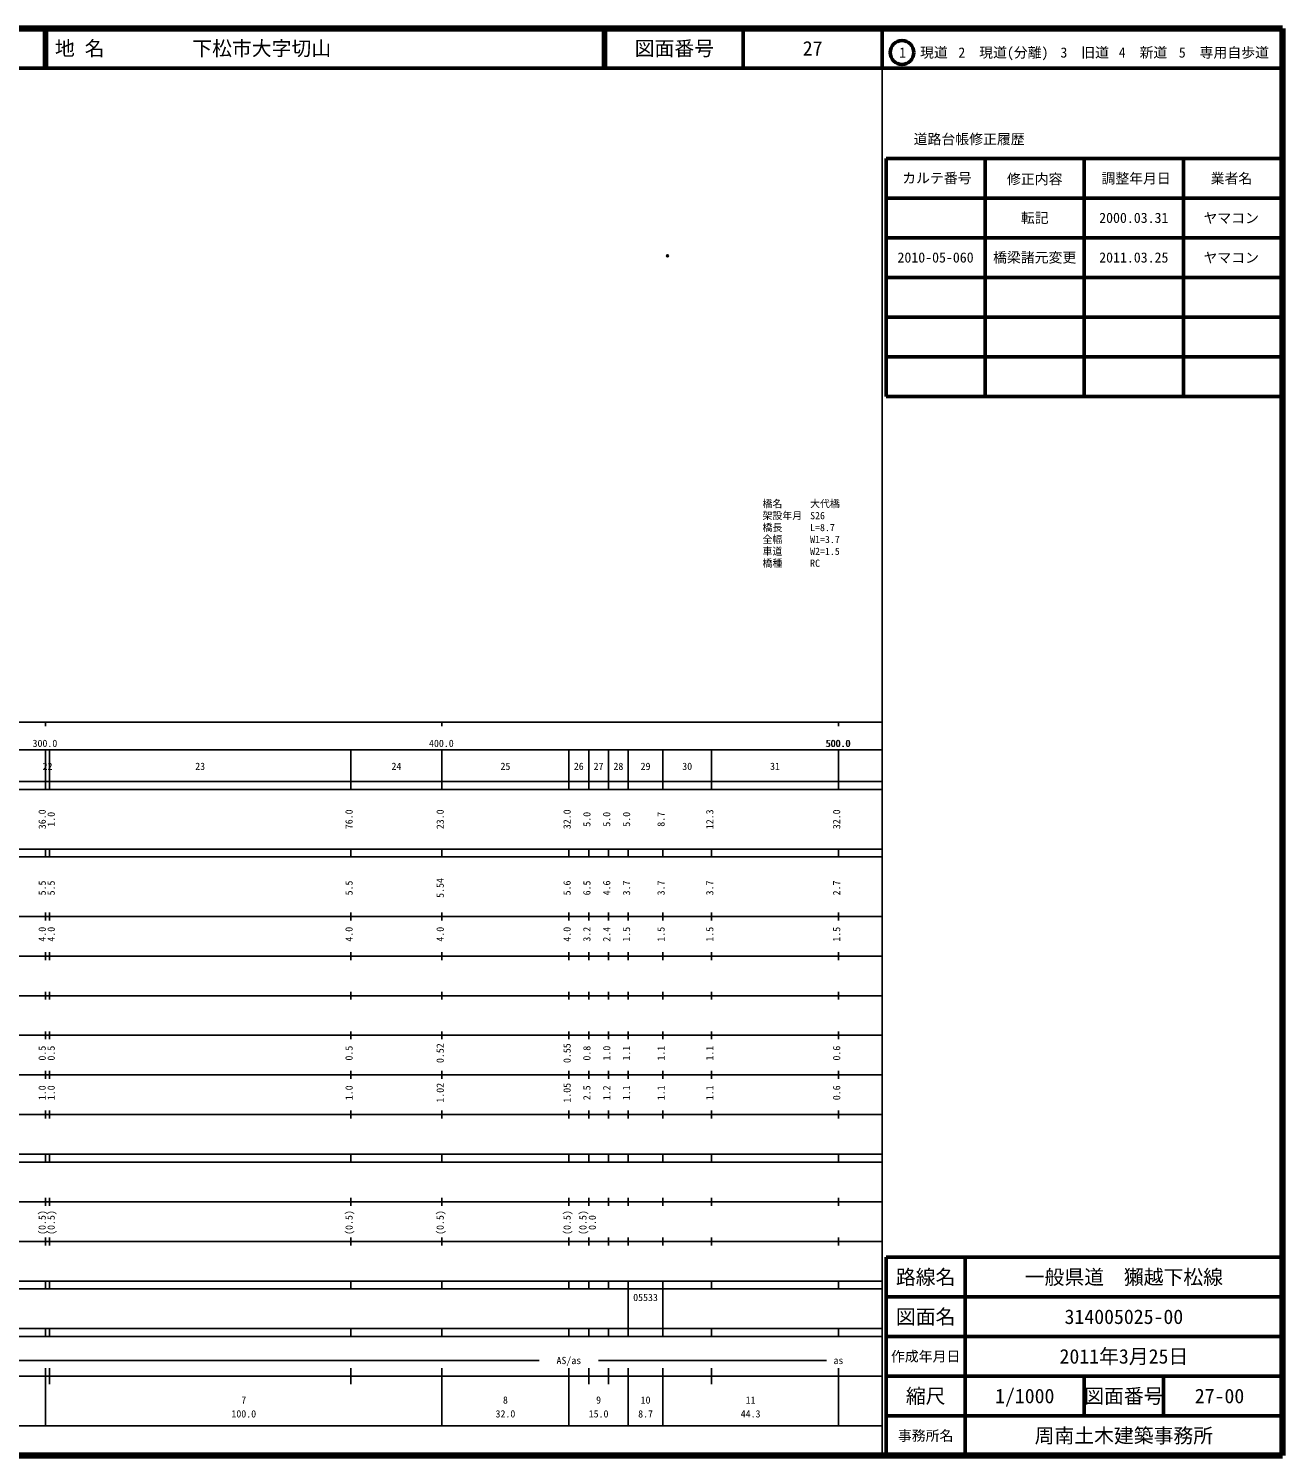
# Model space of a CAD drawing. Units: millimetres on the paper, with parts at other scales. Extents: x 40 to 680, y 20 to 380.
# Drawn here: x 363.7 to 680, y 20 to 380 of the extents above; entities that cross this region are included whole.
import ezdxf
from ezdxf.enums import TextEntityAlignment as Align

# ---------------------------------------------------------------- set-up
doc = ezdxf.new("R2010")
doc.units = ezdxf.units.MM
doc.header["$PDMODE"] = 32
doc.header["$PDSIZE"] = 0.5
for name, color, linetype in [('M-OTRS', 6, 'Continuous'), ('M-STR-HTXT', 7, 'Continuous'), ('M-TTL-TXT', 7, 'Continuous')]:
    doc.layers.add(name, color=color, linetype=linetype)
for name, color, linetype, lineweight in [('M-TTL', 2, 'Continuous', 140), ('M-TTL-BAND', 7, 'Continuous', 25), ('M-TTL-FRAM', 2, 'Continuous', 50), ('M-TTL-LINE', 7, 'Continuous', 50)]:
    doc.layers.add(name, color=color, linetype=linetype, lineweight=lineweight)
doc.styles.add('ＭＳ ゴシック', font='')
doc.styles.get('ＭＳ ゴシック').set_extended_font_data('MS Gothic')

msp = doc.modelspace()

# ---------------------------------------------------------------- linework, layer by layer
at = {"layer": 'M-OTRS'}
msp.add_point((524.889, 322.631), dxfattribs=at)
at = {"layer": 'M-TTL'}
for p, q in [((680, 380), (40, 380)), ((680, 20), (680, 380)), ((40, 20), (680, 20))]:
    msp.add_line(p, q, dxfattribs=at)
at = {"layer": 'M-TTL-BAND'}
for p, q in [((579, 20), (579, 370)), ((40, 205), (579, 205)), ((368, 205), (368, 204)), ((468, 205), (468, 204)), ((568, 205), (568, 204)), ((68, 198), (579, 198)), ((368, 188), (368, 198)), ((369, 188), (369, 198)), ((445, 188), (445, 198)), ((468, 188), (468, 198)), ((500, 188), (500, 198)), ((505, 188), (505, 198)), ((510, 188), (510, 198)), ((515, 188), (515, 198)), ((523.7, 188), (523.7, 198)), ((536, 188), (536, 198)), ((568, 188), (568, 198)), ((40, 190), (579, 190)), ((40, 188), (579, 188)), ((40, 173), (579, 173)), ((368, 171), (368, 173)), ((369, 171), (369, 173)), ((445, 171), (445, 173)), ((468, 171), (468, 173)), ((500, 171), (500, 173)), ((505, 171), (505, 173)), ((510, 171), (510, 173)), ((515, 171), (515, 173)), ((523.7, 171), (523.7, 173)), ((536, 171), (536, 173)), ((568, 171), (568, 173)), ((40, 171), (579, 171)), ((40, 156), (579, 156)), ((368, 155), (368, 157)), ((369, 155), (369, 157)), ((445, 155), (445, 157)), ((468, 155), (468, 157)), ((500, 155), (500, 157)), ((505, 155), (505, 157)), ((510, 155), (510, 157)), ((515, 155), (515, 157)), ((523.7, 155), (523.7, 157)), ((536, 155), (536, 157)), ((568, 155), (568, 157)), ((46, 146), (579, 146)), ((368, 145), (368, 147)), ((369, 145), (369, 147)), ((445, 145), (445, 147)), ((468, 145), (468, 147)), ((500, 145), (500, 147)), ((505, 145), (505, 147)), ((510, 145), (510, 147)), ((515, 145), (515, 147)), ((523.7, 145), (523.7, 147)), ((536, 145), (536, 147)), ((568, 145), (568, 147)), ((368, 135), (368, 137)), ((369, 135), (369, 137)), ((445, 135), (445, 137)), ((468, 135), (468, 137)), ((500, 135), (500, 137)), ((505, 135), (505, 137)), ((510, 135), (510, 137)), ((515, 135), (515, 137)), ((523.7, 135), (523.7, 137)), ((536, 135), (536, 137)), ((568, 135), (568, 137)), ((52, 136), (579, 136)), ((46, 126), (579, 126)), ((368, 125), (368, 127)), ((369, 125), (369, 127)), ((445, 125), (445, 127)), ((468, 125), (468, 127)), ((500, 125), (500, 127)), ((505, 125), (505, 127)), ((510, 125), (510, 127)), ((515, 125), (515, 127)), ((523.7, 125), (523.7, 127)), ((536, 125), (536, 127)), ((568, 125), (568, 127)), ((52, 116), (579, 116)), ((368, 115), (368, 117)), ((369, 115), (369, 117)), ((445, 115), (445, 117)), ((468, 115), (468, 117)), ((500, 115), (500, 117)), ((505, 115), (505, 117)), ((510, 115), (510, 117)), ((515, 115), (515, 117)), ((523.7, 115), (523.7, 117)), ((536, 115), (536, 117)), ((568, 115), (568, 117)), ((46, 106), (579, 106)), ((368, 105), (368, 107)), ((369, 105), (369, 107)), ((445, 105), (445, 107)), ((468, 105), (468, 107)), ((500, 105), (500, 107)), ((505, 105), (505, 107)), ((510, 105), (510, 107)), ((515, 105), (515, 107)), ((523.7, 105), (523.7, 107)), ((536, 105), (536, 107)), ((568, 105), (568, 107)), ((40, 96), (579, 96)), ((40, 94), (579, 94)), ((368, 94), (368, 96)), ((369, 94), (369, 96)), ((445, 94), (445, 96)), ((468, 94), (468, 96)), ((500, 94), (500, 96)), ((505, 94), (505, 96)), ((510, 94), (510, 96)), ((515, 94), (515, 96)), ((523.7, 94), (523.7, 96)), ((536, 94), (536, 96)), ((568, 94), (568, 96)), ((49, 84), (579, 84)), ((368, 83), (368, 85)), ((369, 83), (369, 85)), ((445, 83), (445, 85)), ((468, 83), (468, 85)), ((500, 83), (500, 85)), ((505, 83), (505, 85)), ((510, 83), (510, 85)), ((515, 83), (515, 85)), ((523.7, 83), (523.7, 85)), ((536, 83), (536, 85)), ((568, 83), (568, 85)), ((40, 74), (579, 74)), ((368, 73), (368, 75)), ((369, 73), (369, 75)), ((445, 73), (445, 75)), ((468, 73), (468, 75)), ((500, 73), (500, 75)), ((505, 73), (505, 75)), ((510, 73), (510, 75)), ((515, 73), (515, 75)), ((523.7, 73), (523.7, 75)), ((536, 73), (536, 75)), ((568, 73), (568, 75)), ((40, 64), (579, 64)), ((40, 62), (579, 62)), ((368, 62), (368, 64)), ((369, 62), (369, 64)), ((445, 62), (445, 64)), ((468, 62), (468, 64)), ((500, 62), (500, 64)), ((505, 62), (505, 64)), ((510, 62), (510, 64)), ((515, 62), (515, 64)), ((515, 52), (515, 62)), ((523.7, 62), (523.7, 64)), ((523.7, 52), (523.7, 62)), ((536, 62), (536, 64)), ((568, 62), (568, 64)), ((40, 52), (579, 52)), ((368, 50), (368, 52)), ((369, 50), (369, 52)), ((445, 50), (445, 52)), ((468, 50), (468, 52)), ((500, 50), (500, 52)), ((505, 50), (505, 52)), ((510, 50), (510, 52)), ((515, 50), (515, 52)), ((523.7, 50), (523.7, 52)), ((536, 50), (536, 52)), ((568, 50), (568, 52)), ((40, 50), (579, 50)), ((136.5, 44), (492.5, 44)), ((507.5, 44), (565, 44)), ((40, 40), (579, 40)), ((368, 27.5), (368, 42)), ((369, 38), (369, 42)), ((445, 38), (445, 42)), ((468, 27.5), (468, 42)), ((500, 27.5), (500, 42)), ((505, 38), (505, 42)), ((510, 38), (510, 42)), ((515, 27.5), (515, 42)), ((523.7, 27.5), (523.7, 42)), ((536, 38), (536, 42)), ((568, 27.5), (568, 42)), ((68, 27.5), (579, 27.5))]:
    msp.add_line(p, q, dxfattribs=at)
at = {"layer": 'M-TTL-FRAM'}
for p, q in [((580, 347.197), (580, 287.197)), ((580, 347.197), (680, 347.197)), ((580, 287.197), (680, 287.197)), ((680, 70), (580, 70)), ((580, 70), (580, 20))]:
    msp.add_line(p, q, dxfattribs=at)
at = {"layer": 'M-TTL-LINE'}
for p, q in [((367.75, 380), (367.75, 370)), ((368.25, 380), (368.25, 370)), ((508.747, 380), (508.747, 370)), ((509.247, 380), (509.247, 370)), ((543.997, 380), (543.997, 370)), ((579, 380), (579, 370)), ((40, 370), (680, 370)), ((605, 347.197), (605, 287.197)), ((630, 347.197), (630, 287.197)), ((655, 347.197), (655, 287.197)), ((580, 337.197), (680, 337.197)), ((580, 327.197), (680, 327.197)), ((580, 317.197), (680, 317.197)), ((580, 307.197), (680, 307.197)), ((580, 297.197), (680, 297.197)), ((600, 70), (600, 20)), ((680, 60), (580, 60)), ((680, 50), (580, 50)), ((680, 40), (580, 40)), ((630, 40), (630, 30)), ((650, 40), (650, 30)), ((680, 30), (580, 30))]:
    msp.add_line(p, q, dxfattribs=at)
msp.add_circle((584.031, 373.958), 3, dxfattribs=at)

# ---------------------------------------------------------------- texts
at = {"layer": 'M-STR-HTXT', "style": 'ＭＳ ゴシック'}
for s, p in [('橋名', (548.854, 258.648)), ('大代橋', (560.854, 258.648)), ('架設年月', (548.854, 255.648)), ('S26', (560.854, 255.648)), ('橋長', (548.854, 252.648)), ('全幅', (548.854, 249.648)), ('W1=3.7', (560.854, 249.648)), ('L=8.7', (560.854, 252.648)), ('車道', (548.854, 246.648)), ('W2=1.5', (560.854, 246.648)), ('橋種', (548.854, 243.648)), ('RC', (560.854, 243.648))]:
    msp.add_text(s, height=1.833, dxfattribs=at).set_placement(p, align=Align.BOTTOM_LEFT)
at = {"layer": 'M-TTL-BAND', "style": 'ＭＳ ゴシック'}
for s, p in [('300.0', (367.844, 198.195)), ('400.0', (467.844, 198.195)), ('500.0', (567.844, 198.195)), ('500.0', (568, 198.195)), ('22', (368.5, 192.405)), ('23', (407, 192.405)), ('24', (456.5, 192.405)), ('25', (484, 192.405)), ('26', (502.5, 192.405)), ('27', (507.5, 192.405)), ('28', (512.5, 192.405)), ('29', (519.35, 192.405)), ('30', (529.85, 192.405)), ('31', (552, 192.405)), ('AS/as', (500, 42.5)), ('as', (568, 42.5)), ('7', (418, 32.523)), ('8', (484, 32.523)), ('9', (507.5, 32.523)), ('10', (519.35, 32.523)), ('11', (545.85, 32.523)), ('100.0', (418, 29.033)), ('32.0', (484, 29.033)), ('15.0', (507.5, 29.033)), ('8.7', (519.35, 29.033)), ('44.3', (545.85, 29.033))]:
    msp.add_text(s, height=1.833, dxfattribs=at).set_placement(p, align=Align.BOTTOM_CENTER)
for s, p in [('36.0', (368.611, 180.5)), ('1.0', (370.875, 180.5)), ('76.0', (446, 180.5)), ('23.0', (469, 180.5)), ('32.0', (501, 180.5)), ('5.0', (506, 180.5)), ('5.0', (511, 180.5)), ('5.0', (516, 180.5)), ('8.7', (524.7, 180.5)), ('12.3', (537, 180.5)), ('32.0', (569, 180.5)), ('5.5', (368.611, 163.174)), ('5.5', (370.875, 163.174)), ('5.5', (446, 163.174)), ('5.54', (469, 163.174)), ('5.6', (501, 163.174)), ('6.5', (506, 163.174)), ('4.6', (511, 163.174)), ('3.7', (516, 163.174)), ('3.7', (524.7, 163.174)), ('3.7', (537, 163.174)), ('2.7', (569, 163.174)), ('4.0', (368.611, 151.5)), ('4.0', (370.875, 151.5)), ('4.0', (446, 151.5)), ('4.0', (469, 151.5)), ('4.0', (501, 151.5)), ('3.2', (506, 151.5)), ('2.4', (511, 151.5)), ('1.5', (516, 151.5)), ('1.5', (524.7, 151.5)), ('1.5', (537, 151.5)), ('1.5', (569, 151.5)), ('0.5', (368.611, 121.5)), ('0.5', (370.875, 121.5)), ('0.5', (446, 121.5)), ('0.52', (469, 121.5)), ('0.55', (501, 121.5)), ('0.8', (506, 121.5)), ('1.0', (511, 121.5)), ('1.1', (516, 121.5)), ('1.1', (524.7, 121.5)), ('1.1', (537, 121.5)), ('0.6', (569, 121.5)), ('1.0', (368.611, 111.5)), ('1.0', (370.875, 111.5)), ('1.0', (446, 111.5)), ('1.02', (469, 111.5)), ('1.05', (501, 111.5)), ('2.5', (506, 111.5)), ('1.2', (511, 111.5)), ('1.1', (516, 111.5)), ('1.1', (524.7, 111.5)), ('1.1', (537, 111.5)), ('0.6', (569, 111.5)), ('(0.5)', (368.611, 78.764)), ('(0.5)', (370.875, 78.764)), ('(0.5)', (446, 78.764)), ('(0.5)', (469, 78.764)), ('(0.5)', (501, 78.764)), ('(0.5)', (505, 78.764)), ('0.0', (507.37, 78.764))]:
    msp.add_text(s, height=1.833, rotation=90, dxfattribs=at).set_placement(p, align=Align.BOTTOM_CENTER)
msp.add_text('05533', height=1.833, dxfattribs=at).set_placement((516.225, 58.405), align=Align.BOTTOM_LEFT)
at = {"layer": 'M-TTL-TXT', "style": 'ＭＳ ゴシック'}
for s, p in [('地 名', (370.38, 375)), ('下松市大字切山', (405.024, 375))]:
    msp.add_text(s, height=3.666, dxfattribs=at).set_placement(p, align=Align.MIDDLE_LEFT)
for s, height, p in [('図面番号', 3.666, (526.622, 375)), ('27', 3.666, (561.497, 375)), ('1\u3000現道', 2.566, (589.448, 373.958)), ('2\u3000現道(分離)', 2.566, (609.619, 373.958)), ('3\u3000旧道', 2.566, (630.121, 373.958)), ('4\u3000新道', 2.566, (644.824, 373.958)), ('5\u3000専用自歩道', 2.566, (665.228, 373.958)), ('道路台帳修正履歴', 2.566, (600.968, 352.113)), ('カルテ番号', 2.566, (592.839, 342.277)), ('修正内容', 2.566, (617.509, 342.023)), ('調整年月日', 2.566, (643.089, 342.197)), ('業者名', 2.566, (667.134, 342.197)), ('転記', 2.566, (617.5, 332.245)), ('2000.03.31', 2.566, (642.5, 332.245)), ('ヤマコン', 2.566, (667.077, 332.189)), ('2010-05-060', 2.566, (592.5, 322.245)), ('橋梁諸元変更', 2.566, (617.5, 322.245)), ('2011.03.25', 2.566, (642.5, 322.245)), ('ヤマコン', 2.566, (667.077, 322.189)), ('路線名', 3.666, (590, 65)), ('路線名', 3.666, (590, 65)), ('一般県道\u3000獺越下松線', 3.666, (640, 65)), ('図面名', 3.666, (590, 55)), ('図面名', 3.666, (590, 55)), ('314005025-00', 3.666, (640, 55)), ('2011年3月25日', 3.666, (640, 45)), ('作成年月日', 2.566, (590, 45)), ('作成年月日', 2.566, (590, 45)), ('縮尺', 3.666, (590, 35)), ('縮尺', 3.666, (590, 35)), ('1/1000', 3.666, (615, 35)), ('図面番号', 3.666, (640, 35)), ('図面番号', 3.666, (640, 35)), ('27-00', 3.666, (664.125, 35)), ('事務所名', 2.566, (590, 25)), ('事務所名', 2.566, (590, 25)), ('周南土木建築事務所', 3.666, (640, 25))]:
    msp.add_text(s, height=height, dxfattribs=at).set_placement(p, align=Align.MIDDLE_CENTER)

doc.saveas('drawing.dxf')
